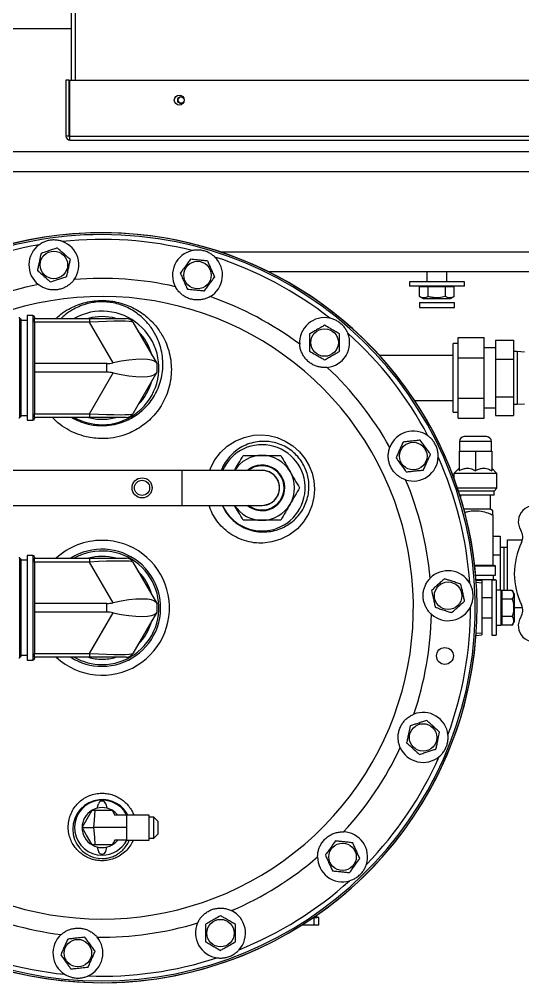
# Model space of a CAD drawing. Header units: millimetres. Extents: x -69706 to 52883, y -6882 to 68885.
# Drawn here: x 7431 to 7751, y 62810 to 63422 of the extents above; entities that cross this region are included whole.
import ezdxf

# ---------------------------------------------------------------- set-up
doc = ezdxf.new("R2010")
doc.units = ezdxf.units.MM
doc.layers.add('B2F-H-EQ-P-T20001$0$M-HVAC-EQPM', color=134, linetype='Continuous')

# ---------------------------------------------------------------- blocks, each defined once
blk = doc.blocks.new('B2F-H-EQ-P-T20001$0$CH-B2C-05、09-1000RT_20201019')
at = {"color": 0, "linetype": 'Continuous', "lineweight": 25}
for p, q in [((3549.77, 1942.22), (3549.77, 2294.02)), ((3552.34, 1942.22), (3552.34, 2294.02)), ((3478.27, 1975.12), (3549.77, 1975.12)), ((3548.02, 1942.22), (3546.21, 1942.22)), ((3546.21, 1942.22), (3546.21, 1906.69)), ((3548.02, 1942.22), (3548.02, 1906.69)), ((3548.2, 1942.22), (3548.2, 1906.69)), ((3548.2, 1942.22), (3548.78, 1942.22)), ((3548.78, 1906.69), (3548.78, 1942.22)), ((3548.78, 1942.22), (4291.74, 1942.22)), ((3548.02, 1906.69), (3546.21, 1906.69)), ((3548.2, 1906.69), (3548.78, 1906.69)), ((3548.78, 1906.69), (4291.74, 1906.69)), ((3548.78, 1904.12), (3548.78, 1906.69)), ((3548.78, 1904.12), (4291.74, 1904.12)), ((3983.6, 1896.63), (3281.75, 1896.63)), ((3983.6, 1883.93), (3294.45, 1883.93)), ((3644.05, 1833.13), (3983.6, 1833.13)), ((3983.6, 1820.43), (3674.96, 1820.43)), ((3775.57, 1820.43), (3775.57, 1814.08)), ((3788.27, 1814.08), (3788.27, 1820.43)), ((3764.45, 1814.08), (3764.45, 1811.31)), ((3781.92, 1814.08), (3764.45, 1814.08)), ((3799.38, 1814.08), (3781.92, 1814.08)), ((3799.38, 1811.31), (3799.38, 1814.08)), ((3781.92, 1811.31), (3764.45, 1811.31)), ((3770.92, 1804.7), (3770.92, 1810.91)), ((3776.42, 1810.91), (3770.92, 1810.91)), ((3774.04, 1811.31), (3774.04, 1810.91)), ((3776.42, 1804.7), (3776.42, 1810.91)), ((3787.42, 1810.91), (3776.42, 1810.91)), ((3799.38, 1811.31), (3781.92, 1811.31)), ((3787.42, 1804.7), (3787.42, 1810.91)), ((3792.92, 1810.91), (3787.42, 1810.91)), ((3789.79, 1810.91), (3789.79, 1811.31)), ((3792.92, 1804.7), (3792.92, 1810.91)), ((3770.86, 1800.97), (3770.86, 1797.8)), ((3770.86, 1800.97), (3793, 1800.97)), ((3770.92, 1804.7), (3773.19, 1803.39)), ((3773.19, 1803.39), (3790.65, 1803.39)), ((3790.65, 1803.39), (3792.92, 1804.7)), ((3793, 1797.8), (3793, 1800.97)), ((3770.86, 1797.8), (3793, 1797.8)), ((3516.79, 1791.09), (3516.34, 1791.09)), ((3517.57, 1790.3), (3516.79, 1791.09)), ((3516.79, 1791.09), (3516.79, 1727.59)), ((3517.57, 1790.3), (3517.57, 1728.38)), ((3521.54, 1789.54), (3517.57, 1789.54)), ((3525.25, 1792.61), (3521.54, 1792.61)), ((3521.54, 1792.61), (3521.54, 1726.07)), ((3525.25, 1792.61), (3525.25, 1726.07)), ((3526.31, 1791.56), (3526.31, 1790.8)), ((3526.31, 1790.8), (3561.23, 1790.8)), ((3526.31, 1788.41), (3526.31, 1790.8)), ((3526.31, 1788.41), (3526.31, 1781.08)), ((3561.23, 1788.41), (3526.31, 1788.41)), ((3561.23, 1790.8), (3561.23, 1788.41)), ((3561.23, 1790.8), (3584.59, 1790.8)), ((3576.17, 1762.53), (3561.23, 1788.41)), ((3588.73, 1788.41), (3603.67, 1762.53)), ((3526.31, 1781.08), (3526.31, 1769.06)), ((3795.33, 1765.81), (3795.33, 1778.64)), ((3795.33, 1778.64), (3812, 1778.64)), ((3812, 1765.81), (3812, 1778.64)), ((3819.08, 1776.88), (3830.51, 1776.88)), ((3819.08, 1776.88), (3819.08, 1764.93)), ((3830.51, 1776.88), (3830.51, 1764.93)), ((3795.33, 1774.81), (3792.15, 1774.81)), ((3792.15, 1731.15), (3792.15, 1774.81)), ((3819.08, 1772.03), (3812, 1772.03)), ((3832.92, 1769.68), (3830.51, 1769.68)), ((3837.53, 1769.4), (3832.92, 1769.68)), ((3832.92, 1769.68), (3832.92, 1736.28)), ((3526.31, 1769.06), (3526.31, 1762.09)), ((3792.15, 1767.27), (3745.43, 1767.27)), ((3795.33, 1765.81), (3812, 1765.81)), ((3795.33, 1740.15), (3795.33, 1765.81)), ((3812, 1740.15), (3812, 1765.81)), ((3819.08, 1764.93), (3830.51, 1764.93)), ((3819.08, 1764.93), (3819.08, 1741.03)), ((3830.51, 1764.93), (3830.51, 1741.03)), ((3572.17, 1762.09), (3526.31, 1762.09)), ((3526.31, 1762.09), (3526.31, 1756.59)), ((3572.17, 1756.59), (3572.17, 1762.09)), ((3603.92, 1762.09), (3603.92, 1756.59)), ((3572.17, 1756.59), (3526.31, 1756.59)), ((3526.31, 1756.59), (3526.31, 1749.62)), ((3561.23, 1730.27), (3576.17, 1756.15)), ((3603.67, 1756.15), (3588.73, 1730.27)), ((3526.31, 1749.62), (3526.31, 1737.6)), ((3767.7, 1738.69), (3792.15, 1738.69)), ((3795.33, 1727.32), (3795.33, 1740.15)), ((3795.33, 1740.15), (3812, 1740.15)), ((3812, 1727.32), (3812, 1740.15)), ((3819.08, 1741.03), (3830.51, 1741.03)), ((3819.08, 1741.03), (3819.08, 1729.08)), ((3830.51, 1741.03), (3830.51, 1729.08)), ((3526.31, 1737.6), (3526.31, 1730.27)), ((3812, 1733.93), (3819.08, 1733.93)), ((3830.51, 1736.28), (3832.92, 1736.28)), ((3832.92, 1736.28), (3837.53, 1736.56)), ((3516.34, 1727.59), (3516.79, 1727.59)), ((3516.79, 1727.59), (3517.57, 1728.38)), ((3517.57, 1729.14), (3521.54, 1729.14)), ((3526.31, 1730.27), (3561.23, 1730.27)), ((3526.31, 1727.88), (3526.31, 1730.27)), ((3526.31, 1727.88), (3526.31, 1727.12)), ((3561.23, 1727.88), (3526.31, 1727.88)), ((3561.23, 1730.27), (3561.23, 1727.88)), ((3584.59, 1727.88), (3561.23, 1727.88)), ((3792.15, 1731.15), (3795.33, 1731.15)), ((3795.33, 1727.32), (3812, 1727.32)), ((3819.08, 1729.08), (3830.51, 1729.08)), ((3521.54, 1726.07), (3525.25, 1726.07)), ((3813.48, 1715.68), (3799.25, 1715.68)), ((3796.21, 1712.63), (3796.21, 1706.47)), ((3816.53, 1712.63), (3796.21, 1712.63)), ((3816.53, 1706.47), (3816.53, 1712.63)), ((3796.01, 1706.47), (3806.37, 1706.47)), ((3796.01, 1706.47), (3796.01, 1694.01)), ((3806.37, 1706.47), (3806.37, 1694.01)), ((3806.37, 1706.47), (3816.72, 1706.47)), ((3816.72, 1706.47), (3816.72, 1694.01)), ((3619.99, 1694.25), (3382.94, 1694.25)), ((3670.79, 1694.25), (3619.99, 1694.25)), ((3619.99, 1672.03), (3619.99, 1694.25)), ((3796.01, 1695.61), (3792.65, 1692.24)), ((3792.65, 1692.24), (3792.65, 1689.59)), ((3820.08, 1692.24), (3792.65, 1692.24)), ((3820.08, 1692.24), (3816.72, 1695.61)), ((3820.08, 1682.85), (3820.08, 1692.24)), ((3591.36, 1688.73), (3591.29, 1688.6)), ((3591.5, 1688.73), (3591.36, 1688.73)), ((3597.82, 1688.73), (3597.67, 1688.73)), ((3597.89, 1688.6), (3597.82, 1688.73)), ((3588.21, 1683.26), (3588.14, 1683.14)), ((3588.14, 1683.14), (3588.21, 1683.02)), ((3591.29, 1677.67), (3591.36, 1677.55)), ((3591.36, 1677.55), (3591.5, 1677.55)), ((3597.67, 1677.55), (3597.82, 1677.55)), ((3597.82, 1677.55), (3597.89, 1677.67)), ((3601.04, 1683.14), (3600.97, 1683.26)), ((3600.97, 1683.02), (3601.04, 1683.14)), ((3820.08, 1682.85), (3795.03, 1682.85)), ((3818.37, 1681.13), (3795.6, 1681.13)), ((3818.37, 1678.59), (3796.41, 1678.59)), ((3796.84, 1678.59), (3796.84, 1677.23)), ((3815.89, 1669.55), (3815.89, 1678.59)), ((3818.37, 1681.13), (3820.08, 1682.85)), ((3818.37, 1678.59), (3818.37, 1681.13)), ((3382.94, 1672.03), (3619.99, 1672.03)), ((3619.99, 1672.03), (3670.79, 1672.03)), ((3815.89, 1669.55), (3799.07, 1669.55)), ((3817.48, 1668.63), (3815.89, 1669.55)), ((3817.48, 1665.97), (3817.48, 1633.99)), ((3817.48, 1652.5), (3822.01, 1652.5)), ((3822.01, 1652.5), (3822.01, 1640.55)), ((3826.78, 1617.94), (3826.78, 1650.12)), ((3826.78, 1650.12), (3836.23, 1650.12)), ((3824.43, 1645.29), (3822.01, 1645.29)), ((3826.78, 1645.15), (3824.43, 1645.29)), ((3824.43, 1645.29), (3824.43, 1617.94)), ((3516.79, 1638.69), (3516.25, 1638.69)), ((3517.57, 1637.9), (3516.79, 1638.69)), ((3516.79, 1638.69), (3516.79, 1575.19)), ((3517.57, 1637.9), (3517.57, 1575.97)), ((3521.54, 1637.14), (3517.57, 1637.14)), ((3525.25, 1640.21), (3521.54, 1640.21)), ((3521.54, 1640.21), (3521.54, 1573.66)), ((3525.25, 1640.21), (3525.25, 1573.66)), ((3526.31, 1639.15), (3526.31, 1638.4)), ((3526.31, 1638.4), (3561.23, 1638.4)), ((3526.31, 1636.01), (3526.31, 1638.4)), ((3526.31, 1636.01), (3526.31, 1628.68)), ((3561.23, 1636.01), (3526.31, 1636.01)), ((3561.23, 1638.4), (3561.23, 1636.01)), ((3561.23, 1638.4), (3584.59, 1638.4)), ((3576.17, 1610.13), (3561.23, 1636.01)), ((3588.73, 1636.01), (3603.67, 1610.13)), ((3817.48, 1640.55), (3822.01, 1640.55)), ((3822.01, 1640.55), (3822.01, 1618.02)), ((3526.31, 1628.68), (3526.31, 1616.65)), ((3805.9, 1633.99), (3806.37, 1633.99)), ((3805.95, 1633.56), (3819.07, 1633.56)), ((3806.37, 1633.99), (3817.48, 1633.99)), ((3819.07, 1633.56), (3817.48, 1633.99)), ((3819.07, 1627.64), (3819.07, 1633.56)), ((3806.54, 1627.64), (3819.07, 1627.64)), ((3806.77, 1624.84), (3819.07, 1624.84)), ((3806.79, 1624.53), (3810.49, 1624.21)), ((3806.89, 1623.13), (3810.49, 1622.81)), ((3810.49, 1624.21), (3810.49, 1622.81)), ((3810.49, 1622.81), (3810.49, 1591.06)), ((3819.61, 1624.4), (3816.84, 1624.4)), ((3816.84, 1624.4), (3816.84, 1589.47)), ((3817.8, 1624.84), (3817.8, 1627.64)), ((3819.07, 1624.4), (3819.07, 1624.84)), ((3819.61, 1624.4), (3819.61, 1589.47)), ((3526.31, 1616.65), (3526.31, 1609.69)), ((3822.79, 1618.02), (3819.61, 1618.02)), ((3822.79, 1595.85), (3822.79, 1618.02)), ((3823.18, 1616.46), (3822.79, 1616.46)), ((3823.18, 1617.94), (3823.18, 1615.19)), ((3829.81, 1617.94), (3823.18, 1617.94)), ((3831.12, 1615.67), (3829.81, 1617.94)), ((3816.84, 1613.29), (3810.49, 1613.29)), ((3823.18, 1615.19), (3823.18, 1612.44)), ((3829.81, 1612.44), (3823.18, 1612.44)), ((3823.18, 1612.44), (3823.18, 1606.94)), ((3831.12, 1598.21), (3831.12, 1615.67)), ((3572.17, 1609.69), (3526.31, 1609.69)), ((3526.31, 1609.69), (3526.31, 1604.18)), ((3572.17, 1604.18), (3526.31, 1604.18)), ((3526.31, 1604.18), (3526.31, 1597.22)), ((3572.17, 1604.18), (3572.17, 1609.69)), ((3603.92, 1609.69), (3603.92, 1604.18)), ((3823.18, 1606.94), (3823.18, 1601.44)), ((3831.12, 1607.07), (3836.23, 1607.07)), ((3561.23, 1577.87), (3576.17, 1603.74)), ((3603.67, 1603.74), (3588.73, 1577.87)), ((3810.49, 1600.59), (3816.84, 1600.59)), ((3829.81, 1601.44), (3823.18, 1601.44)), ((3823.18, 1601.44), (3823.18, 1598.69)), ((3823.18, 1598.69), (3823.18, 1595.94)), ((3829.81, 1595.94), (3831.12, 1598.21)), ((3526.31, 1597.22), (3526.31, 1585.19)), ((3819.61, 1595.85), (3822.79, 1595.85)), ((3822.79, 1597.41), (3823.18, 1597.41)), ((3829.81, 1595.94), (3823.18, 1595.94)), ((3806.79, 1589.34), (3810.49, 1589.66)), ((3806.89, 1590.75), (3810.49, 1591.06)), ((3810.49, 1591.06), (3810.49, 1589.66)), ((3816.84, 1589.47), (3819.61, 1589.47)), ((3526.31, 1585.19), (3526.31, 1577.87)), ((3516.25, 1575.19), (3516.79, 1575.19)), ((3516.79, 1575.19), (3517.57, 1575.97)), ((3517.57, 1576.74), (3521.54, 1576.74)), ((3521.54, 1573.66), (3525.25, 1573.66)), ((3526.31, 1577.87), (3561.23, 1577.87)), ((3526.31, 1575.48), (3526.31, 1577.87)), ((3526.31, 1575.48), (3526.31, 1574.72)), ((3561.23, 1575.48), (3526.31, 1575.48)), ((3561.23, 1577.87), (3561.23, 1575.48)), ((3584.59, 1575.48), (3561.23, 1575.48)), ((3566.14, 1479.56), (3566.88, 1482.32)), ((3571.49, 1482.32), (3572.23, 1479.56)), ((3556.49, 1467.23), (3562.84, 1478.23)), ((3564.66, 1478.23), (3575.54, 1478.23)), ((3575.54, 1478.23), (3577.31, 1475.17)), ((3584.94, 1475.17), (3577.31, 1475.17)), ((3599.19, 1475.17), (3584.94, 1475.17)), ((3584.94, 1471.2), (3584.94, 1475.17)), ((3584.94, 1467.23), (3584.94, 1471.2)), ((3599.19, 1459.3), (3599.19, 1475.17)), ((3601.97, 1473.98), (3599.19, 1473.98)), ((3604.75, 1471.2), (3601.97, 1473.98)), ((3601.97, 1460.49), (3601.97, 1473.98)), ((3604.75, 1463.27), (3604.75, 1471.2)), ((3584.94, 1467.23), (3563.77, 1467.23)), ((3584.94, 1463.27), (3584.94, 1467.23)), ((3584.94, 1459.3), (3584.94, 1463.27)), ((3601.97, 1460.49), (3604.75, 1463.27)), ((3577.31, 1459.3), (3575.54, 1456.24)), ((3584.94, 1459.3), (3577.31, 1459.3)), ((3584.94, 1459.3), (3599.19, 1459.3)), ((3599.19, 1460.49), (3601.97, 1460.49)), ((3575.54, 1456.24), (3564.66, 1456.24)), ((3566.14, 1454.9), (3566.88, 1452.14)), ((3571.49, 1452.14), (3572.23, 1454.9)), ((3703.41, 1410.08), (3705.72, 1410.08)), ((3703.97, 1405.31), (3703.97, 1410.08)), ((3705.72, 1410.08), (3705.72, 1411.68)), ((3706.81, 1410.08), (3705.72, 1410.08)), ((3706.81, 1405.31), (3706.81, 1410.08)), ((3703.97, 1405.31), (3696.12, 1405.31)), ((3706.81, 1405.31), (3703.97, 1405.31))]:
    blk.add_line(p, q, dxfattribs=at)
at = {"color": 0, "linetype": 'Continuous', "lineweight": 25, "flags": 128}
for points in [[(3637.64, 1694.25), (3638.22, 1695.98), (3640.89, 1701.04), (3644.32, 1705.54), (3648.69, 1709.6), (3653.67, 1712.82), (3659.4, 1715.21), (3665.48, 1716.54), (3670.29, 1716.79), (3675.13, 1716.36), (3680.47, 1715.05), (3685.6, 1712.88), (3690.4, 1709.84), (3694.68, 1706.01), (3698.05, 1701.85), (3700.74, 1697.23), (3702.6, 1692.48), (3703.75, 1687.56), (3704.16, 1682.36), (3703.79, 1677.22), (3702.53, 1671.79), (3700.43, 1666.69), (3697.25, 1661.62), (3693.26, 1657.18), (3688.3, 1653.36), (3682.69, 1650.49), (3677.1, 1648.79), (3671.25, 1648.06), (3671.25, 1648.06)], [(3585.58, 1475.17), (3584.76, 1476.67), (3582.91, 1479.04), (3580.83, 1480.98), (3578.44, 1482.6), (3575.87, 1483.82), (3573.12, 1484.65), (3570.25, 1485.04), (3567.36, 1484.98), (3563.88, 1484.29), (3560.83, 1483.08), (3558.08, 1481.39), (3555.47, 1479.03), (3553.38, 1476.3), (3551.78, 1473.08), (3550.82, 1469.68), (3550.52, 1466.22), (3550.86, 1462.79), (3551.72, 1459.71), (3553.11, 1456.8), (3554.78, 1454.41), (3556.83, 1452.27), (3558.99, 1450.62), (3561.41, 1449.27), (3563.94, 1448.33), (3566.63, 1447.75), (3569.19, 1447.57), (3569.19, 1447.57)], [(3564.66, 1478.23), (3564.16, 1472.07), (3563.77, 1467.23)], [(3562.84, 1456.24), (3559.28, 1462.39), (3556.49, 1467.23)], [(3563.77, 1467.23), (3564.27, 1461.07), (3564.66, 1456.24)]]:
    blk.add_lwpolyline(points, dxfattribs=at)
at = {"color": 0, "linetype": 'Continuous', "lineweight": 25}
for centre, radius in [((3618.25, 1929.52), 3.18), ((3619.24, 1929.52), 2.02), ((3538.57, 1824.76), 8.73), ((3629.82, 1818.38), 8.73), ((3710.58, 1775.44), 8.73), ((3766.89, 1703.36), 8.73), ((3594.59, 1683.14), 6.38), ((3594.59, 1683.14), 4.8), ((3789.02, 1614.61), 8.73), ((3787.02, 1576.32), 5.36), ((3773.14, 1524.54), 8.73), ((3721.99, 1448.7), 8.73), ((3644.42, 1400.23), 8.73), ((3553.84, 1387.5), 8.73)]:
    blk.add_circle(centre, radius, dxfattribs=at)
for centre, radius, start, end in [((3619.37, 1929.52), 2.02, 91.67724, 268.32116), ((3548.78, 1906.69), 2.57, 180, 270), ((3548.78, 1906.69), 0.762, 180, 270), ((3569.19, 1606.94), 238.26, 183.98944, 132.71699), ((3569.19, 1606.94), 237.14, 184.11235, 90), ((3569.19, 1606.94), 238.26, 3.8964, 132.71009), ((3569.19, 1606.94), 237.14, 90, 132.54738), ((3569.19, 1606.94), 234.09, 99.83181, 120.16819), ((3538.57, 1824.76), 15.88, 126.12183, 231.85631), ((3569.19, 1606.94), 234.09, 75.83181, 96.16819), ((3538.57, 1824.76), 15.88, 324.14369, 69.87817), ((3629.82, 1818.38), 15.88, 102.12183, 207.85631), ((3629.82, 1818.38), 15.88, 300.14369, 45.87817), ((3569.19, 1606.94), 234.09, 51.83181, 72.16819), ((3569.19, 1606.94), 209.28, 101.13554, 118.86446), ((3569.19, 1606.94), 209.28, 77.13554, 94.86446), ((3569.19, 1606.94), 197.79, 236.18183, 106.90691), ((3569.19, 1606.94), 209.28, 53.13554, 70.86446), ((3569.19, 1759.34), 36.07, 270, 119.28667), ((3525.25, 1791.56), 1.06, 0, 90), ((3569.19, 1759.34), 32.64, 74.53924, 105.46076), ((3584.59, 1786.02), 4.78, 30, 90), ((3710.58, 1775.44), 15.88, 78.12183, 183.85631), ((3569.19, 1759.34), 32.64, 14.53924, 45.46076), ((3710.58, 1775.44), 15.88, 276.14369, 21.87817), ((3569.19, 1606.94), 234.09, 27.83181, 48.16819), ((3835.8, 1896.28), 267.91, 209.94854, 210.05678), ((3569.19, 1606.94), 209.28, 29.13554, 46.86446), ((3569.19, 1759.34), 32.64, 314.53924, 345.46076), ((3873.69, 1600.53), 311.66, 149.95082, 150.04387), ((3525.25, 1727.12), 1.06, 270, 0), ((3569.19, 1759.34), 36.07, 240.71333, 270), ((3569.19, 1759.34), 32.64, 254.53924, 270), ((3569.19, 1759.34), 32.64, 270, 285.46076), ((3584.59, 1732.66), 4.78, 270, 330), ((3766.89, 1703.36), 15.88, 54.12183, 159.85631), ((3799.25, 1712.63), 3.05, 90, 180), ((3813.48, 1712.63), 3.05, 0, 90), ((3670.79, 1683.14), 27.41, 270, 156.08243), ((3670.79, 1683.14), 20.64, 90, 147.42103), ((3670.79, 1683.14), 20.64, 30, 90), ((3766.89, 1703.36), 15.88, 252.14369, 357.87817), ((3569.19, 1606.94), 234.09, 3.83181, 24.16819), ((3670.79, 1683.14), 14.48, 270, 129.86616), ((3670.79, 1683.14), 14.35, 230.7449, 90), ((3670.79, 1683.14), 14.35, 90, 129.2551), ((3670.79, 1683.14), 14.03, 232.35922, 90), ((3670.79, 1683.14), 14.03, 90, 127.64078), ((3670.79, 1683.14), 11.2, 262.77663, 97.22337), ((3670.79, 1683.14), 11.11, 270, 90), ((3670.79, 1683.14), 20.64, 330, 30), ((3569.19, 1606.94), 209.28, 5.13554, 22.86446), ((3670.79, 1683.14), 27.41, 203.91757, 270), ((3670.79, 1683.14), 20.64, 212.57897, 270), ((3670.79, 1683.14), 14.48, 230.13384, 270), ((3670.79, 1683.14), 20.64, 270, 330), ((3843.77, 1661.64), 10.16, 57.54243, 212.45757), ((3828.5, 1651.93), 7.94, 334.22199, 32.45757), ((3569.19, 1606.94), 42.85, 227.22994, 90), ((3569.19, 1606.94), 42.85, 90, 132.77006), ((3876.82, 1628.59), 45.72, 154.22199, 205.77801), ((3569.19, 1606.94), 37.21, 270, 122.27971), ((3569.19, 1606.94), 36.07, 270, 119.28667), ((3525.25, 1639.15), 1.06, 0, 90), ((3569.19, 1606.94), 32.64, 74.53924, 105.46076), ((3584.59, 1633.62), 4.78, 30, 90), ((3569.19, 1606.94), 32.64, 14.53924, 45.46076), ((3789.02, 1614.61), 15.88, 30.12183, 135.85631), ((3873.69, 1765.75), 311.66, 209.95613, 210.04918), ((3835.8, 1470), 267.91, 149.94322, 150.05146), ((3789.02, 1614.61), 15.88, 228.14369, 333.87817), ((3569.19, 1606.94), 234.09, 339.83181, 0.16819), ((3828.5, 1605.26), 7.94, 327.54243, 25.77801), ((3569.19, 1606.94), 32.64, 314.53924, 345.46076), ((3569.19, 1606.94), 209.28, 341.13554, 358.86446), ((3843.77, 1595.55), 10.16, 147.54243, 302.45757), ((3569.19, 1606.94), 238.26, 183.9854, 356.1036), ((3525.25, 1574.72), 1.06, 270, 0), ((3569.19, 1606.94), 37.21, 237.72029, 270), ((3569.19, 1606.94), 36.07, 240.71333, 270), ((3569.19, 1606.94), 32.64, 254.53924, 270), ((3569.19, 1606.94), 32.64, 270, 285.46076), ((3584.59, 1580.25), 4.78, 270, 330), ((3773.14, 1524.54), 15.88, 6.12183, 111.85631), ((3569.19, 1606.94), 209.28, 317.13554, 334.86446), ((3569.19, 1606.94), 234.09, 315.83181, 336.16819), ((3773.14, 1524.54), 15.88, 204.14369, 309.87817), ((3569.19, 1467.23), 17.53, 26.9298, 270), ((3569.19, 1481.71), 2.39, 15, 165), ((3569.19, 1467.23), 12.7, 120, 180), ((3569.19, 1467.23), 12.7, 60, 120), ((3569.19, 1467.23), 12.7, 38.68219, 60), ((3569.19, 1467.23), 12.7, 180, 240), ((3721.99, 1448.7), 15.88, 342.12183, 87.85631), ((3569.19, 1467.23), 17.53, 270, 333.0702), ((3569.19, 1467.23), 12.7, 300, 321.31781), ((3569.19, 1467.23), 12.7, 240, 300), ((3569.19, 1452.76), 2.39, 195, 345), ((3569.19, 1606.94), 209.28, 293.13554, 310.86446), ((3721.99, 1448.7), 15.88, 180.14369, 285.87817), ((3569.19, 1606.94), 234.09, 291.83181, 312.16819), ((3569.19, 1606.94), 209.28, 245.13554, 262.86446), ((3644.42, 1400.23), 15.88, 318.12183, 63.85631), ((3569.19, 1606.94), 209.28, 269.13554, 286.86446), ((3644.42, 1400.23), 15.88, 156.14369, 261.87817), ((3569.19, 1606.94), 234.09, 243.83181, 264.16819), ((3553.84, 1387.5), 15.88, 132.14369, 237.87817), ((3553.84, 1387.5), 15.88, 294.12183, 39.85631), ((3569.19, 1606.94), 234.09, 267.83181, 288.16819)]:
    blk.add_arc(centre, radius, start, end, dxfattribs=at)
for centre, major_axis, ratio, start_param, end_param in [((3548.78, 1906.69), (0, -0.762), 0.764298, 4.712389, 6.283185), ((3548.78, 1906.69), (0, -2.57), 0.227019, 4.712389, 4.910358), ((3553.45, 1786.02), (-35.3, -2.34), 0.054178, 3.168259, 4.486375), ((3572.17, 1753.59), (-31.69, -8.49), 0.236068, 3.204763, 4.522879), ((3572.17, 1817.09), (0, -54.99), 0.57735, 0, 0.12634), ((3572.17, 1701.59), (0, -54.99), 0.57735, 3.015253, 3.141593), ((3572.17, 1765.09), (-31.69, 8.49), 0.236068, 1.760307, 3.078423), ((3553.45, 1732.66), (-35.3, 2.34), 0.054178, 1.796811, 3.114927), ((3553.45, 1633.62), (-35.3, -2.34), 0.054178, 3.168259, 4.486375), ((3572.17, 1664.68), (0, -54.99), 0.57735, 0, 0.12634), ((3572.17, 1601.18), (-31.69, -8.49), 0.236068, 3.204763, 4.522879), ((3572.17, 1549.19), (0, -54.99), 0.57735, 3.015253, 3.141593), ((3572.17, 1612.69), (-31.69, 8.49), 0.236068, 1.760307, 3.078423), ((3553.45, 1580.25), (-35.3, 2.34), 0.054178, 1.796811, 3.114927)]:
    blk.add_ellipse(centre, major_axis=major_axis, ratio=ratio, start_param=start_param, end_param=end_param, dxfattribs=at)
for points, knots in [([(3544.04, 1839.67), (3543.9, 1839.72), (3543, 1840.04), (3541.27, 1840.47), (3538.8, 1840.71), (3536.24, 1840.54), (3533.79, 1839.97), (3531.55, 1839.06), (3530.08, 1838.21), (3529.33, 1837.67), (3529.22, 1837.59)], [0, 0, 0, 0, 0.027631, 0.184169, 0.340866, 0.507159, 0.673466, 0.823346, 0.973067, 1, 1, 1, 1]), ([(3530.4, 1832.12), (3530.2, 1831.19), (3529.8, 1829.3), (3529.21, 1826.51), (3528.64, 1823.83), (3528.29, 1822.19), (3528.11, 1821.37)], [0, 0, 0, 0, 0.264604, 0.534951, 0.765345, 1, 1, 1, 1]), ([(3540.86, 1835.52), (3540.5, 1835.4), (3539.27, 1835.01), (3537.12, 1834.31), (3533.94, 1833.27), (3531.72, 1832.55), (3530.4, 1832.12)], [0, 0, 0, 0, 0.106673, 0.358791, 0.61697, 1, 1, 1, 1]), ([(3549.04, 1828.16), (3548.33, 1828.8), (3546.89, 1830.09), (3544.77, 1832.01), (3542.74, 1833.84), (3541.49, 1834.96), (3540.86, 1835.52)], [0, 0, 0, 0, 0.264602, 0.534951, 0.765344, 1, 1, 1, 1]), ([(3640.87, 1829.78), (3640.77, 1829.88), (3640.07, 1830.54), (3638.67, 1831.63), (3636.51, 1832.86), (3634.11, 1833.74), (3631.63, 1834.22), (3629.22, 1834.3), (3627.52, 1834.12), (3626.62, 1833.93), (3626.49, 1833.91)], [0, 0, 0, 0, 0.027629, 0.184168, 0.340867, 0.507157, 0.673469, 0.823344, 0.973065, 1, 1, 1, 1]), ([(3546.75, 1817.4), (3546.95, 1818.34), (3547.35, 1820.23), (3547.94, 1823.02), (3548.51, 1825.7), (3548.86, 1827.34), (3549.04, 1828.16)], [0, 0, 0, 0, 0.26461, 0.534951, 0.765345, 1, 1, 1, 1]), ([(3625.35, 1828.43), (3624.79, 1827.66), (3623.65, 1826.1), (3621.97, 1823.78), (3620.36, 1821.57), (3619.38, 1820.22), (3618.88, 1819.53)], [0, 0, 0, 0, 0.264611, 0.534953, 0.765342, 1, 1, 1, 1]), ([(3636.28, 1827.28), (3635.9, 1827.32), (3634.63, 1827.46), (3632.37, 1827.69), (3629.04, 1828.04), (3626.73, 1828.29), (3625.35, 1828.43)], [0, 0, 0, 0, 0.106671, 0.358791, 0.616972, 1, 1, 1, 1]), ([(3640.76, 1817.23), (3640.37, 1818.11), (3639.59, 1819.87), (3638.42, 1822.48), (3637.31, 1824.98), (3636.63, 1826.51), (3636.28, 1827.28)], [0, 0, 0, 0, 0.264607, 0.534949, 0.765347, 1, 1, 1, 1]), ([(3528.11, 1821.37), (3528.82, 1820.73), (3530.26, 1819.44), (3532.38, 1817.52), (3534.41, 1815.69), (3535.66, 1814.57), (3536.29, 1814.01)], [0, 0, 0, 0, 0.264602, 0.534951, 0.765344, 1, 1, 1, 1]), ([(3618.88, 1819.53), (3619.27, 1818.66), (3620.05, 1816.9), (3621.22, 1814.29), (3622.33, 1811.79), (3623.01, 1810.26), (3623.36, 1809.49)], [0, 0, 0, 0, 0.26461, 0.534951, 0.765344, 1, 1, 1, 1]), ([(3551.44, 1815.47), (3550.97, 1814.87), (3550.02, 1813.67), (3548.27, 1812.12), (3546.29, 1810.82), (3544, 1809.77), (3541.48, 1809.08), (3538.86, 1808.82), (3536.34, 1808.99), (3533.91, 1809.52), (3531.54, 1810.46), (3529.83, 1811.47), (3528.95, 1812.14), (3528.77, 1812.28)], [0, 0, 0, 0, 0.089149, 0.178383, 0.273255, 0.368108, 0.473254, 0.578373, 0.673581, 0.768839, 0.871048, 0.97316, 1, 1, 1, 1]), ([(3536.29, 1814.01), (3537.61, 1814.44), (3539.8, 1815.15), (3542.98, 1816.18), (3545.14, 1816.88), (3546.38, 1817.29), (3546.75, 1817.4)], [0, 0, 0, 0, 0.383026, 0.634772, 0.893326, 1, 1, 1, 1]), ([(3634.29, 1808.34), (3634.85, 1809.11), (3635.99, 1810.67), (3637.67, 1812.98), (3639.28, 1815.19), (3640.26, 1816.55), (3640.76, 1817.23)], [0, 0, 0, 0, 0.264607, 0.53495, 0.765347, 1, 1, 1, 1]), ([(3637.79, 1804.66), (3637.12, 1804.3), (3635.76, 1803.59), (3633.53, 1802.89), (3631.2, 1802.51), (3628.68, 1802.48), (3626.09, 1802.88), (3623.6, 1803.7), (3621.36, 1804.88), (3619.35, 1806.36), (3617.57, 1808.18), (3616.42, 1809.8), (3615.89, 1810.76), (3615.78, 1810.97)], [0, 0, 0, 0, 0.08915, 0.178383, 0.273258, 0.368107, 0.47325, 0.578375, 0.673584, 0.768836, 0.871048, 0.973161, 1, 1, 1, 1]), ([(3623.36, 1809.49), (3624.74, 1809.34), (3627.03, 1809.1), (3630.35, 1808.75), (3632.61, 1808.51), (3633.91, 1808.38), (3634.29, 1808.34)], [0, 0, 0, 0, 0.383026, 0.634775, 0.893329, 1, 1, 1, 1]), ([(3539.84, 1790.8), (3540.8, 1791.67), (3543.27, 1793.9), (3547.59, 1796.6), (3552.56, 1799), (3557.49, 1800.7), (3562.75, 1801.81), (3567.88, 1802.27), (3572.69, 1802.12), (3577.47, 1801.49), (3582.4, 1800.24), (3587.36, 1798.34), (3591.94, 1795.92), (3596.13, 1793.05), (3600.61, 1789.18), (3605.05, 1784.06), (3608.71, 1777.96), (3611.19, 1771.85), (3612.67, 1765.94), (3613.33, 1759.86), (3613.11, 1753.7), (3612.03, 1747.59), (3610.14, 1741.79), (3607.49, 1736.42), (3604.23, 1731.54), (3600.45, 1727.24), (3596.26, 1723.59), (3591.83, 1720.56), (3586.46, 1717.78), (3580.09, 1715.61), (3574.04, 1714.55), (3570.38, 1714.47), (3569.19, 1714.44)], [0, 0, 0, 0, 0.024577, 0.062885, 0.093077, 0.123235, 0.152664, 0.18204, 0.205822, 0.22962, 0.260246, 0.290924, 0.322179, 0.353548, 0.384845, 0.43373, 0.48262, 0.521172, 0.559853, 0.598389, 0.636043, 0.673839, 0.711464, 0.745266, 0.779201, 0.812977, 0.842543, 0.872221, 0.90177, 0.941324, 0.980869, 1, 1, 1, 1]), ([(3569.19, 1722.65), (3570.22, 1722.68), (3573.37, 1722.75), (3578.57, 1723.66), (3582.6, 1725.01), (3586.01, 1726.5), (3588.89, 1727.99), (3592.76, 1730.63), (3596.43, 1733.82), (3599.75, 1737.59), (3602.62, 1741.88), (3604.98, 1746.61), (3606.68, 1751.73), (3607.69, 1757.14), (3607.94, 1762.62), (3607.44, 1768.05), (3606.2, 1773.37), (3604.09, 1778.9), (3600.94, 1784.45), (3597.08, 1789.16), (3593.17, 1792.74), (3589.48, 1795.42), (3585.43, 1797.69), (3581.03, 1799.5), (3576.63, 1800.69), (3572.34, 1801.29), (3568.25, 1801.43), (3564.14, 1801.08), (3561, 1800.47), (3557.71, 1799.57), (3554.31, 1798.32), (3549.91, 1796.06), (3546.16, 1793.58), (3544.05, 1791.56), (3543.26, 1790.8)], [0, 0, 0, 0, 0.018108, 0.055063, 0.092031, 0.093232, 0.12167, 0.150236, 0.178695, 0.211902, 0.245265, 0.278508, 0.31639, 0.354435, 0.392354, 0.431924, 0.471627, 0.511216, 0.561896, 0.61257, 0.644817, 0.677128, 0.70932, 0.740119, 0.770839, 0.794124, 0.817381, 0.841942, 0.866549, 0.8753, 0.905857, 0.936461, 0.97608, 1, 1, 1, 1]), ([(3776.42, 1804.7), (3775.94, 1804.46), (3774.98, 1803.96), (3773.55, 1803.78), (3772.18, 1804.05), (3771.34, 1804.48), (3770.92, 1804.7)], [0, 0, 0, 0, 0.264606, 0.534953, 0.765343, 1, 1, 1, 1]), ([(3787.42, 1804.7), (3786.03, 1804.37), (3783.74, 1803.81), (3780.4, 1803.85), (3778.12, 1804.23), (3776.81, 1804.6), (3776.42, 1804.7)], [0, 0, 0, 0, 0.381384, 0.632905, 0.891229, 1, 1, 1, 1]), ([(3792.92, 1804.7), (3792.44, 1804.46), (3791.47, 1803.96), (3790.04, 1803.78), (3788.68, 1804.05), (3787.84, 1804.48), (3787.42, 1804.7)], [0, 0, 0, 0, 0.264606, 0.534947, 0.765343, 1, 1, 1, 1]), ([(3725.31, 1781.36), (3725.26, 1781.49), (3724.89, 1782.38), (3724.06, 1783.95), (3722.58, 1785.94), (3720.74, 1787.73), (3718.68, 1789.17), (3716.5, 1790.23), (3714.88, 1790.75), (3713.99, 1790.95), (3713.85, 1790.98)], [0, 0, 0, 0, 0.027629, 0.184169, 0.340865, 0.507155, 0.673465, 0.823343, 0.973063, 1, 1, 1, 1]), ([(3710.58, 1786.44), (3709.75, 1785.96), (3708.08, 1785), (3705.61, 1783.57), (3703.24, 1782.2), (3701.79, 1781.36), (3701.06, 1780.94)], [0, 0, 0, 0, 0.264605, 0.534948, 0.765341, 1, 1, 1, 1]), ([(3720.11, 1780.94), (3719.78, 1781.13), (3718.66, 1781.78), (3716.7, 1782.91), (3713.8, 1784.58), (3711.79, 1785.75), (3710.58, 1786.44)], [0, 0, 0, 0, 0.10667, 0.358783, 0.616965, 1, 1, 1, 1]), ([(3701.06, 1780.94), (3701.06, 1779.99), (3701.06, 1778.06), (3701.06, 1775.2), (3701.06, 1772.46), (3701.06, 1770.79), (3701.06, 1769.94)], [0, 0, 0, 0, 0.264606, 0.534948, 0.765343, 1, 1, 1, 1]), ([(3720.11, 1769.94), (3720.11, 1770.9), (3720.11, 1772.83), (3720.11, 1775.69), (3720.11, 1778.42), (3720.11, 1780.1), (3720.11, 1780.94)], [0, 0, 0, 0, 0.264606, 0.53495, 0.765346, 1, 1, 1, 1]), ([(3712.28, 1759.66), (3711.52, 1759.61), (3709.99, 1759.51), (3707.67, 1759.78), (3705.38, 1760.38), (3703.07, 1761.38), (3700.87, 1762.79), (3698.92, 1764.56), (3697.36, 1766.55), (3696.13, 1768.71), (3695.24, 1771.1), (3694.85, 1773.05), (3694.76, 1774.15), (3694.74, 1774.37)], [0, 0, 0, 0, 0.089151, 0.17838, 0.273256, 0.368105, 0.473253, 0.578376, 0.673584, 0.768838, 0.871049, 0.97316, 1, 1, 1, 1]), ([(3701.06, 1769.94), (3702.26, 1769.25), (3704.25, 1768.1), (3707.15, 1766.42), (3709.12, 1765.29), (3710.25, 1764.63), (3710.58, 1764.44)], [0, 0, 0, 0, 0.38303, 0.634775, 0.893333, 1, 1, 1, 1]), ([(3710.58, 1764.44), (3711.41, 1764.92), (3713.08, 1765.89), (3715.56, 1767.32), (3717.92, 1768.68), (3719.37, 1769.52), (3720.11, 1769.94)], [0, 0, 0, 0, 0.264608, 0.534954, 0.765347, 1, 1, 1, 1]), ([(3569.19, 1714.44), (3567.48, 1714.49), (3564.07, 1714.61), (3558.49, 1715.62), (3552.59, 1717.49), (3546.56, 1720.49), (3541.47, 1723.97), (3538.76, 1726.71), (3537.6, 1727.88)], [0, 0, 0, 0, 0.142162, 0.284331, 0.472759, 0.661227, 0.855277, 1, 1, 1, 1]), ([(3549.89, 1727.88), (3551.5, 1727.02), (3554.82, 1725.25), (3559.89, 1723.69), (3564.74, 1722.8), (3567.71, 1722.7), (3569.19, 1722.65)], [0, 0, 0, 0, 0.276405, 0.565947, 0.782981, 1, 1, 1, 1]), ([(3782.76, 1702.78), (3782.76, 1702.92), (3782.79, 1703.88), (3782.66, 1705.65), (3782.13, 1708.08), (3781.17, 1710.45), (3779.88, 1712.62), (3778.32, 1714.46), (3777.05, 1715.6), (3776.31, 1716.14), (3776.2, 1716.23)], [0, 0, 0, 0, 0.027627, 0.184167, 0.340864, 0.507155, 0.673464, 0.823341, 0.973061, 1, 1, 1, 1]), ([(3672.64, 1655.1), (3674.29, 1655.24), (3677.6, 1655.52), (3682.44, 1657.01), (3687.05, 1659.32), (3691.21, 1662.47), (3694.69, 1666.24), (3697.36, 1670.38), (3699.25, 1674.81), (3700.36, 1679.26), (3700.75, 1683.76), (3700.46, 1688.11), (3699.52, 1692.36), (3697.95, 1696.46), (3695.7, 1700.35), (3692.76, 1703.98), (3689.18, 1707.13), (3685.08, 1709.68), (3680.7, 1711.46), (3676.31, 1712.48), (3672.05, 1712.79), (3667.56, 1712.49), (3662.82, 1711.39), (3658.07, 1709.34), (3653.83, 1706.52), (3650.22, 1703.15), (3647.35, 1699.24), (3645.61, 1696.25), (3645.04, 1694.47), (3644.97, 1694.25)], [0, 0, 0, 0, 0.039823, 0.07966, 0.123577, 0.167504, 0.209645, 0.251781, 0.290262, 0.328727, 0.363481, 0.398216, 0.431008, 0.463783, 0.497649, 0.531513, 0.568155, 0.604822, 0.641707, 0.678616, 0.712058, 0.745509, 0.789289, 0.833077, 0.874803, 0.916523, 0.955457, 0.994378, 1, 1, 1, 1]), ([(3762.03, 1688.25), (3761.31, 1688.52), (3759.88, 1689.05), (3757.87, 1690.24), (3756.02, 1691.72), (3754.31, 1693.57), (3752.88, 1695.76), (3751.82, 1698.16), (3751.2, 1700.61), (3750.95, 1703.09), (3751.12, 1705.64), (3751.55, 1707.57), (3751.91, 1708.62), (3751.99, 1708.83)], [0, 0, 0, 0, 0.089152, 0.178382, 0.273254, 0.368105, 0.473252, 0.578375, 0.673583, 0.768838, 0.871049, 0.97316, 1, 1, 1, 1]), ([(3760.43, 1712.26), (3760.04, 1711.39), (3759.26, 1709.63), (3758.09, 1707.02), (3756.98, 1704.52), (3756.3, 1702.99), (3755.96, 1702.21)], [0, 0, 0, 0, 0.264605, 0.534949, 0.765341, 1, 1, 1, 1]), ([(3771.37, 1713.41), (3770.42, 1713.31), (3768.5, 1713.11), (3765.66, 1712.81), (3762.94, 1712.53), (3761.27, 1712.35), (3760.43, 1712.26)], [0, 0, 0, 0, 0.264607, 0.534949, 0.765337, 1, 1, 1, 1]), ([(3777.83, 1704.51), (3777.61, 1704.82), (3776.85, 1705.86), (3775.52, 1707.7), (3773.55, 1710.41), (3772.19, 1712.29), (3771.37, 1713.41)], [0, 0, 0, 0, 0.106669, 0.358785, 0.616967, 1, 1, 1, 1]), ([(3653.38, 1694.25), (3654.22, 1695.71), (3656.06, 1698.89), (3657.88, 1702.06), (3658.88, 1703.78)], [0, 0, 0, 0, 0.457136, 1, 1, 1, 1]), ([(3658.88, 1703.78), (3660.85, 1703.78), (3664.81, 1703.78), (3668.79, 1703.78), (3670.79, 1703.78)], [0, 0, 0, 0, 0.498965, 1, 1, 1, 1]), ([(3670.79, 1703.78), (3672.78, 1703.78), (3676.76, 1703.78), (3680.72, 1703.78), (3682.71, 1703.78)], [0, 0, 0, 0, 0.498786, 1, 1, 1, 1]), ([(3682.71, 1703.78), (3683.69, 1702.07), (3685.67, 1698.64), (3687.66, 1695.19), (3688.66, 1693.46)], [0, 0, 0, 0, 0.498963, 1, 1, 1, 1]), ([(3755.96, 1702.21), (3756.77, 1701.09), (3758.13, 1699.23), (3760.09, 1696.52), (3761.43, 1694.69), (3762.2, 1693.63), (3762.42, 1693.32)], [0, 0, 0, 0, 0.383027, 0.634778, 0.893334, 1, 1, 1, 1]), ([(3773.36, 1694.47), (3773.75, 1695.34), (3774.53, 1697.1), (3775.7, 1699.71), (3776.81, 1702.21), (3777.49, 1703.74), (3777.83, 1704.51)], [0, 0, 0, 0, 0.264606, 0.53495, 0.765341, 1, 1, 1, 1]), ([(3688.66, 1693.46), (3689.66, 1691.74), (3691.65, 1688.28), (3693.63, 1684.86), (3694.62, 1683.14)], [0, 0, 0, 0, 0.498791, 1, 1, 1, 1]), ([(3762.42, 1693.32), (3763.37, 1693.42), (3765.29, 1693.62), (3768.13, 1693.92), (3770.85, 1694.2), (3772.52, 1694.38), (3773.36, 1694.47)], [0, 0, 0, 0, 0.264607, 0.534949, 0.765347, 1, 1, 1, 1]), ([(3796.01, 1694.01), (3796.72, 1694.38), (3798.17, 1695.15), (3800.28, 1695.65), (3802.22, 1695.6), (3804.21, 1695.14), (3805.55, 1694.44), (3806.37, 1694.01)], [0, 0, 0, 0, 0.216188, 0.439773, 0.593425, 0.752211, 1, 1, 1, 1]), ([(3806.37, 1694.01), (3807.07, 1694.38), (3808.52, 1695.15), (3810.64, 1695.65), (3812.57, 1695.6), (3814.56, 1695.14), (3815.9, 1694.44), (3816.72, 1694.01)], [0, 0, 0, 0, 0.216192, 0.439769, 0.593421, 0.752217, 1, 1, 1, 1]), ([(3694.62, 1683.14), (3693.63, 1681.43), (3691.65, 1678), (3689.66, 1674.55), (3688.66, 1672.82)], [0, 0, 0, 0, 0.498963, 1, 1, 1, 1]), ([(3671.25, 1648.06), (3670.93, 1648.05), (3668.57, 1647.98), (3664.13, 1648.35), (3658.21, 1649.91), (3652.73, 1652.47), (3647.92, 1655.8), (3643.8, 1659.83), (3640.51, 1664.36), (3638.3, 1668.49), (3637.51, 1671.13), (3637.24, 1672.03)], [0, 0, 0, 0, 0.022375, 0.163232, 0.304041, 0.435733, 0.567399, 0.691905, 0.816405, 0.937573, 1, 1, 1, 1]), ([(3645.53, 1672.03), (3646.05, 1670.92), (3647.24, 1668.4), (3649.88, 1664.91), (3653.27, 1661.55), (3657.27, 1658.79), (3661.94, 1656.61), (3667.15, 1655.22), (3670.81, 1655.14), (3672.64, 1655.1)], [0, 0, 0, 0, 0.106701, 0.24165, 0.376607, 0.520204, 0.663854, 0.831871, 1, 1, 1, 1]), ([(3658.88, 1662.5), (3657.89, 1664.21), (3656.06, 1667.37), (3654.22, 1670.56), (3653.38, 1672.03)], [0, 0, 0, 0, 0.540434, 1, 1, 1, 1]), ([(3688.66, 1672.82), (3687.67, 1671.1), (3685.68, 1667.65), (3683.7, 1664.22), (3682.71, 1662.5)], [0, 0, 0, 0, 0.498788, 1, 1, 1, 1]), ([(3799.47, 1667.45), (3800.25, 1667.69), (3802.22, 1668.29), (3805.76, 1668.77), (3809.99, 1668.43), (3813.98, 1667.35), (3816.42, 1666.39), (3817.48, 1665.97)], [0, 0, 0, 0, 0.132646, 0.333726, 0.574301, 0.815902, 1, 1, 1, 1]), ([(3817.48, 1665.97), (3817.48, 1666.37), (3817.48, 1667.22), (3817.48, 1668.15), (3817.48, 1668.72), (3817.48, 1668.58), (3817.48, 1668.55)], [0, 0, 0, 0, 0.278256, 0.603054, 0.926983, 1, 1, 1, 1]), ([(3670.79, 1662.5), (3668.8, 1662.5), (3664.82, 1662.5), (3660.86, 1662.5), (3658.88, 1662.5)], [0, 0, 0, 0, 0.498786, 1, 1, 1, 1]), ([(3682.71, 1662.5), (3680.73, 1662.5), (3676.77, 1662.5), (3672.79, 1662.5), (3670.79, 1662.5)], [0, 0, 0, 0, 0.498965, 1, 1, 1, 1]), ([(3778.43, 1602.79), (3777.88, 1603.32), (3776.79, 1604.39), (3775.44, 1606.29), (3774.35, 1608.4), (3773.54, 1610.78), (3773.12, 1613.37), (3773.14, 1615.99), (3773.57, 1618.49), (3774.35, 1620.85), (3775.53, 1623.11), (3776.72, 1624.7), (3777.47, 1625.5), (3777.63, 1625.67)], [0, 0, 0, 0, 0.089151, 0.17838, 0.273255, 0.368105, 0.473252, 0.578374, 0.673583, 0.768836, 0.871047, 0.97316, 1, 1, 1, 1]), ([(3786.74, 1625.37), (3786.03, 1624.73), (3784.59, 1623.44), (3782.47, 1621.53), (3780.44, 1619.7), (3779.19, 1618.58), (3778.56, 1618.01)], [0, 0, 0, 0, 0.26461, 0.534951, 0.765343, 1, 1, 1, 1]), ([(3797.2, 1621.97), (3796.29, 1622.27), (3794.45, 1622.86), (3791.73, 1623.75), (3789.13, 1624.59), (3787.54, 1625.11), (3786.74, 1625.37)], [0, 0, 0, 0, 0.264602, 0.53495, 0.765348, 1, 1, 1, 1]), ([(3803.28, 1607.62), (3803.34, 1607.75), (3803.75, 1608.62), (3804.36, 1610.29), (3804.85, 1612.72), (3804.95, 1615.28), (3804.64, 1617.79), (3803.98, 1620.11), (3803.28, 1621.66), (3802.82, 1622.46), (3802.75, 1622.58)], [0, 0, 0, 0, 0.027629, 0.184169, 0.340866, 0.507155, 0.673466, 0.823343, 0.973064, 1, 1, 1, 1]), ([(3778.56, 1618.01), (3778.85, 1616.65), (3779.33, 1614.4), (3780.03, 1611.13), (3780.5, 1608.91), (3780.77, 1607.63), (3780.85, 1607.25)], [0, 0, 0, 0, 0.38303, 0.634778, 0.893329, 1, 1, 1, 1]), ([(3799.48, 1611.21), (3799.4, 1611.59), (3799.14, 1612.85), (3798.66, 1615.06), (3797.97, 1618.34), (3797.49, 1620.61), (3797.2, 1621.97)], [0, 0, 0, 0, 0.106669, 0.358787, 0.616968, 1, 1, 1, 1]), ([(3829.81, 1617.94), (3830.06, 1617.46), (3830.55, 1616.49), (3830.74, 1615.06), (3830.47, 1613.7), (3830.03, 1612.86), (3829.81, 1612.44)], [0, 0, 0, 0, 0.264606, 0.534947, 0.765344, 1, 1, 1, 1]), ([(3791.31, 1603.86), (3792.02, 1604.49), (3793.45, 1605.79), (3795.58, 1607.7), (3797.61, 1609.53), (3798.85, 1610.65), (3799.48, 1611.21)], [0, 0, 0, 0, 0.264602, 0.534949, 0.765343, 1, 1, 1, 1]), ([(3829.81, 1612.44), (3830.15, 1611.05), (3830.71, 1608.74), (3830.67, 1605.4), (3830.28, 1603.13), (3829.92, 1601.82), (3829.81, 1601.44)], [0, 0, 0, 0, 0.38303, 0.63478, 0.89333, 1, 1, 1, 1]), ([(3780.85, 1607.25), (3781.76, 1606.96), (3783.59, 1606.36), (3786.31, 1605.48), (3788.91, 1604.63), (3790.51, 1604.12), (3791.31, 1603.86)], [0, 0, 0, 0, 0.264609, 0.534945, 0.76534, 1, 1, 1, 1]), ([(3829.81, 1601.44), (3830.06, 1600.96), (3830.55, 1600), (3830.74, 1598.57), (3830.47, 1597.2), (3830.03, 1596.36), (3829.81, 1595.94)], [0, 0, 0, 0, 0.264607, 0.534952, 0.765345, 1, 1, 1, 1]), ([(3758.65, 1518.04), (3758.37, 1518.75), (3757.81, 1520.17), (3757.35, 1522.46), (3757.21, 1524.83), (3757.44, 1527.33), (3758.11, 1529.86), (3759.19, 1532.26), (3760.59, 1534.36), (3762.27, 1536.2), (3764.27, 1537.78), (3766, 1538.76), (3767.02, 1539.18), (3767.23, 1539.27)], [0, 0, 0, 0, 0.089151, 0.178382, 0.273256, 0.368107, 0.473253, 0.578375, 0.673583, 0.768838, 0.871048, 0.973164, 1, 1, 1, 1]), ([(3764.97, 1531.89), (3764.68, 1530.54), (3764.2, 1528.28), (3763.5, 1525.01), (3763.03, 1522.79), (3762.76, 1521.51), (3762.68, 1521.14)], [0, 0, 0, 0, 0.383029, 0.634778, 0.89333, 1, 1, 1, 1]), ([(3775.43, 1535.29), (3774.52, 1535), (3772.68, 1534.4), (3769.96, 1533.52), (3767.36, 1532.67), (3765.77, 1532.16), (3764.97, 1531.89)], [0, 0, 0, 0, 0.26461, 0.534945, 0.76534, 1, 1, 1, 1]), ([(3783.6, 1527.93), (3782.89, 1528.57), (3781.46, 1529.86), (3779.33, 1531.78), (3777.3, 1533.61), (3776.05, 1534.73), (3775.43, 1535.29)], [0, 0, 0, 0, 0.264603, 0.534951, 0.765343, 1, 1, 1, 1]), ([(3781.31, 1517.18), (3781.39, 1517.55), (3781.66, 1518.81), (3782.13, 1521.03), (3782.83, 1524.3), (3783.31, 1526.57), (3783.6, 1527.93)], [0, 0, 0, 0, 0.106671, 0.358787, 0.61697, 1, 1, 1, 1]), ([(3783.32, 1512.35), (3783.43, 1512.45), (3784.16, 1513.07), (3785.39, 1514.35), (3786.83, 1516.37), (3787.96, 1518.67), (3788.7, 1521.08), (3789.03, 1523.47), (3789.03, 1525.17), (3788.94, 1526.09), (3788.92, 1526.23)], [0, 0, 0, 0, 0.02763, 0.184169, 0.340864, 0.507155, 0.673466, 0.823342, 0.973065, 1, 1, 1, 1]), ([(3762.68, 1521.14), (3763.39, 1520.5), (3764.82, 1519.21), (3766.95, 1517.29), (3768.98, 1515.46), (3770.22, 1514.34), (3770.85, 1513.78)], [0, 0, 0, 0, 0.264603, 0.534951, 0.765343, 1, 1, 1, 1]), ([(3770.85, 1513.78), (3771.76, 1514.07), (3773.6, 1514.67), (3776.32, 1515.55), (3778.92, 1516.4), (3780.51, 1516.91), (3781.31, 1517.18)], [0, 0, 0, 0, 0.26461, 0.534945, 0.76534, 1, 1, 1, 1]), ([(3569.19, 1446.19), (3568.21, 1446.23), (3566.18, 1446.31), (3563.17, 1446.97), (3560.22, 1448.06), (3557.48, 1449.56), (3554.9, 1451.5), (3552.61, 1453.86), (3550.59, 1456.69), (3549.03, 1459.9), (3547.97, 1463.52), (3547.57, 1467.37), (3547.88, 1471.37), (3548.96, 1475.29), (3550.75, 1478.96), (3553.22, 1482.2), (3556.14, 1484.87), (3559.45, 1486.91), (3563.08, 1488.37), (3566.8, 1489.1), (3570.43, 1489.17), (3573.77, 1488.72), (3576.97, 1487.76), (3579.99, 1486.32), (3582.73, 1484.44), (3585.19, 1482.13), (3587.24, 1479.43), (3588.63, 1477.07), (3589.12, 1475.59), (3589.25, 1475.17)], [0, 0, 0, 0, 0.029953, 0.062072, 0.094202, 0.127508, 0.160828, 0.19768, 0.234544, 0.275848, 0.31716, 0.361901, 0.406638, 0.452035, 0.497413, 0.54044, 0.583443, 0.622635, 0.661812, 0.703886, 0.738146, 0.772408, 0.806613, 0.840824, 0.875822, 0.910832, 0.948146, 0.985473, 1, 1, 1, 1]), ([(3562.84, 1478.23), (3562.85, 1478.23), (3562.88, 1478.23), (3563.14, 1478.23), (3563.56, 1478.23), (3564.1, 1478.23), (3564.49, 1478.23), (3564.66, 1478.23)], [0, 0, 0, 0, 0.170805, 0.367468, 0.587434, 0.820034, 1, 1, 1, 1]), ([(3556.49, 1467.23), (3556.55, 1467.23), (3556.7, 1467.23), (3557.91, 1467.23), (3559.71, 1467.23), (3561.74, 1467.23), (3563.13, 1467.23), (3563.77, 1467.23)], [0, 0, 0, 0, 0.179987, 0.412556, 0.632512, 0.829184, 1, 1, 1, 1]), ([(3706.12, 1448.67), (3706.15, 1449.43), (3706.21, 1450.96), (3706.72, 1453.23), (3707.55, 1455.45), (3708.79, 1457.64), (3710.43, 1459.69), (3712.39, 1461.43), (3714.53, 1462.78), (3716.81, 1463.78), (3719.28, 1464.41), (3721.25, 1464.6), (3722.36, 1464.57), (3722.59, 1464.57)], [0, 0, 0, 0, 0.08915, 0.178381, 0.273255, 0.368106, 0.473253, 0.578372, 0.673582, 0.768837, 0.871049, 0.973161, 1, 1, 1, 1]), ([(3588.9, 1459.3), (3588.74, 1458.86), (3588.11, 1457.16), (3586.31, 1454.5), (3583.54, 1451.5), (3580.29, 1449.13), (3576.73, 1447.44), (3573.03, 1446.38), (3570.46, 1446.25), (3569.19, 1446.19)], [0, 0, 0, 0, 0.058881, 0.228685, 0.394009, 0.559196, 0.707125, 0.854953, 1, 1, 1, 1]), ([(3569.19, 1447.57), (3570.3, 1447.63), (3572.48, 1447.74), (3575.57, 1448.62), (3577.58, 1449.54), (3579.65, 1450.74), (3581.74, 1452.29), (3584.14, 1454.94), (3585.71, 1457.32), (3586.25, 1458.86), (3586.41, 1459.3)], [0, 0, 0, 0, 0.141831, 0.276998, 0.412274, 0.432974, 0.597635, 0.76248, 0.933326, 1, 1, 1, 1]), ([(3717.52, 1458.75), (3716.7, 1457.63), (3715.35, 1455.76), (3713.38, 1453.06), (3712.05, 1451.22), (3711.28, 1450.16), (3711.05, 1449.85)], [0, 0, 0, 0, 0.383033, 0.634779, 0.893336, 1, 1, 1, 1]), ([(3728.46, 1457.6), (3727.51, 1457.7), (3725.59, 1457.9), (3722.74, 1458.2), (3720.03, 1458.49), (3718.36, 1458.66), (3717.52, 1458.75)], [0, 0, 0, 0, 0.264607, 0.534949, 0.765347, 1, 1, 1, 1]), ([(3732.93, 1447.56), (3732.54, 1448.43), (3731.76, 1450.19), (3730.59, 1452.8), (3729.48, 1455.3), (3728.8, 1456.83), (3728.46, 1457.6)], [0, 0, 0, 0, 0.264605, 0.534948, 0.765342, 1, 1, 1, 1]), ([(3564.66, 1456.24), (3564.5, 1456.24), (3564.15, 1456.24), (3563.64, 1456.24), (3563.19, 1456.24), (3562.89, 1456.24), (3562.85, 1456.24), (3562.84, 1456.24)], [0, 0, 0, 0, 0.170803, 0.367504, 0.587437, 0.820035, 1, 1, 1, 1]), ([(3711.05, 1449.85), (3711.44, 1448.98), (3712.23, 1447.22), (3713.39, 1444.61), (3714.5, 1442.11), (3715.18, 1440.58), (3715.53, 1439.81)], [0, 0, 0, 0, 0.264605, 0.534948, 0.765342, 1, 1, 1, 1]), ([(3726.46, 1438.66), (3726.69, 1438.97), (3727.45, 1440.01), (3728.78, 1441.84), (3730.74, 1444.55), (3732.11, 1446.43), (3732.93, 1447.56)], [0, 0, 0, 0, 0.106672, 0.358788, 0.616971, 1, 1, 1, 1]), ([(3715.53, 1439.81), (3716.48, 1439.71), (3718.4, 1439.51), (3721.24, 1439.21), (3723.96, 1438.92), (3725.62, 1438.75), (3726.46, 1438.66)], [0, 0, 0, 0, 0.264607, 0.534949, 0.765347, 1, 1, 1, 1]), ([(3726.33, 1433.44), (3726.47, 1433.48), (3727.39, 1433.75), (3729.04, 1434.41), (3731.18, 1435.68), (3733.15, 1437.32), (3734.8, 1439.22), (3736.08, 1441.27), (3736.77, 1442.83), (3737.06, 1443.7), (3737.1, 1443.83)], [0, 0, 0, 0, 0.027627, 0.184163, 0.340865, 0.507154, 0.673465, 0.823343, 0.973065, 1, 1, 1, 1]), ([(3629.9, 1406.66), (3630.24, 1407.34), (3630.92, 1408.71), (3632.31, 1410.58), (3633.98, 1412.27), (3635.99, 1413.77), (3638.32, 1414.97), (3640.83, 1415.77), (3643.33, 1416.13), (3645.82, 1416.12), (3648.33, 1415.69), (3650.21, 1415.06), (3651.21, 1414.58), (3651.42, 1414.49)], [0, 0, 0, 0, 0.08915, 0.17838, 0.273257, 0.368106, 0.473251, 0.578373, 0.673583, 0.768838, 0.871047, 0.97316, 1, 1, 1, 1]), ([(3644.42, 1411.23), (3643.22, 1410.54), (3641.22, 1409.39), (3638.33, 1407.71), (3636.36, 1406.58), (3635.23, 1405.92), (3634.9, 1405.73)], [0, 0, 0, 0, 0.383024, 0.634781, 0.893332, 1, 1, 1, 1]), ([(3653.95, 1405.73), (3653.12, 1406.21), (3651.45, 1407.18), (3648.97, 1408.61), (3646.61, 1409.97), (3645.15, 1410.81), (3644.42, 1411.23)], [0, 0, 0, 0, 0.264606, 0.534949, 0.765341, 1, 1, 1, 1]), ([(3543.19, 1399.28), (3543.78, 1399.76), (3544.96, 1400.74), (3546.99, 1401.88), (3549.2, 1402.75), (3551.65, 1403.3), (3554.27, 1403.45), (3556.88, 1403.16), (3559.31, 1402.47), (3561.58, 1401.45), (3563.7, 1400.03), (3565.16, 1398.69), (3565.88, 1397.85), (3566.03, 1397.68)], [0, 0, 0, 0, 0.089151, 0.178384, 0.273254, 0.368106, 0.473251, 0.578377, 0.673584, 0.768837, 0.871049, 0.97316, 1, 1, 1, 1]), ([(3634.9, 1405.73), (3634.9, 1404.78), (3634.9, 1402.85), (3634.9, 1399.99), (3634.9, 1397.26), (3634.9, 1395.58), (3634.9, 1394.73)], [0, 0, 0, 0, 0.264606, 0.534949, 0.765344, 1, 1, 1, 1]), ([(3653.95, 1394.73), (3653.95, 1395.69), (3653.95, 1397.62), (3653.95, 1400.48), (3653.95, 1403.21), (3653.95, 1404.89), (3653.95, 1405.73)], [0, 0, 0, 0, 0.264607, 0.53495, 0.765344, 1, 1, 1, 1]), ([(3547.38, 1396.4), (3546.99, 1395.53), (3546.21, 1393.77), (3545.04, 1391.16), (3543.93, 1388.66), (3543.25, 1387.13), (3542.91, 1386.35)], [0, 0, 0, 0, 0.264605, 0.534953, 0.765346, 1, 1, 1, 1]), ([(3558.32, 1397.55), (3556.94, 1397.41), (3554.64, 1397.17), (3551.32, 1396.82), (3549.06, 1396.58), (3547.76, 1396.44), (3547.38, 1396.4)], [0, 0, 0, 0, 0.383025, 0.634775, 0.893329, 1, 1, 1, 1]), ([(3564.78, 1388.65), (3564.22, 1389.43), (3563.09, 1390.99), (3561.41, 1393.3), (3559.8, 1395.51), (3558.81, 1396.87), (3558.32, 1397.55)], [0, 0, 0, 0, 0.264604, 0.534948, 0.765347, 1, 1, 1, 1]), ([(3634.9, 1394.73), (3635.72, 1394.26), (3637.39, 1393.29), (3639.87, 1391.86), (3642.24, 1390.5), (3643.69, 1389.66), (3644.42, 1389.24)], [0, 0, 0, 0, 0.264608, 0.534954, 0.765348, 1, 1, 1, 1]), ([(3644.42, 1389.24), (3644.75, 1389.43), (3645.87, 1390.07), (3647.83, 1391.2), (3650.73, 1392.88), (3652.74, 1394.04), (3653.95, 1394.73)], [0, 0, 0, 0, 0.106668, 0.358788, 0.616968, 1, 1, 1, 1]), ([(3542.91, 1386.35), (3543.47, 1385.58), (3544.6, 1384.02), (3546.28, 1381.71), (3547.89, 1379.5), (3548.87, 1378.14), (3549.37, 1377.46)], [0, 0, 0, 0, 0.264604, 0.534948, 0.765341, 1, 1, 1, 1]), ([(3560.31, 1378.61), (3560.7, 1379.48), (3561.48, 1381.24), (3562.65, 1383.85), (3563.76, 1386.35), (3564.44, 1387.88), (3564.78, 1388.65)], [0, 0, 0, 0, 0.264605, 0.534949, 0.765346, 1, 1, 1, 1]), ([(3642.18, 1384.52), (3642.32, 1384.5), (3643.27, 1384.37), (3645.05, 1384.31), (3647.52, 1384.59), (3649.98, 1385.29), (3652.27, 1386.36), (3654.27, 1387.71), (3655.53, 1388.85), (3656.15, 1389.53), (3656.24, 1389.64)], [0, 0, 0, 0, 0.027634, 0.184167, 0.340864, 0.507156, 0.673467, 0.823343, 0.973066, 1, 1, 1, 1]), ([(3549.37, 1377.46), (3549.75, 1377.5), (3551.03, 1377.63), (3553.28, 1377.87), (3556.61, 1378.22), (3558.93, 1378.46), (3560.31, 1378.61)], [0, 0, 0, 0, 0.106671, 0.35878, 0.616972, 1, 1, 1, 1]), ([(3545.4, 1374.06), (3545.53, 1373.98), (3546.34, 1373.48), (3547.94, 1372.7), (3550.31, 1371.96), (3552.84, 1371.59), (3555.37, 1371.64), (3557.74, 1372.06), (3559.36, 1372.59), (3560.2, 1372.96), (3560.33, 1373.02)], [0, 0, 0, 0, 0.027622, 0.184167, 0.340865, 0.507152, 0.673462, 0.82334, 0.973065, 1, 1, 1, 1])]:
    blk.add_open_spline(points, degree=3, knots=knots, dxfattribs=at)

msp = doc.modelspace()

# ---------------------------------------------------------------- block references
at = {"layer": 'B2F-H-EQ-P-T20001$0$M-HVAC-EQPM'}
msp.add_blockref('B2F-H-EQ-P-T20001$0$CH-B2C-05、09-1000RT_20201019', (3914.631, 61441.218, 8.109), dxfattribs=at)

doc.saveas('drawing.dxf')
